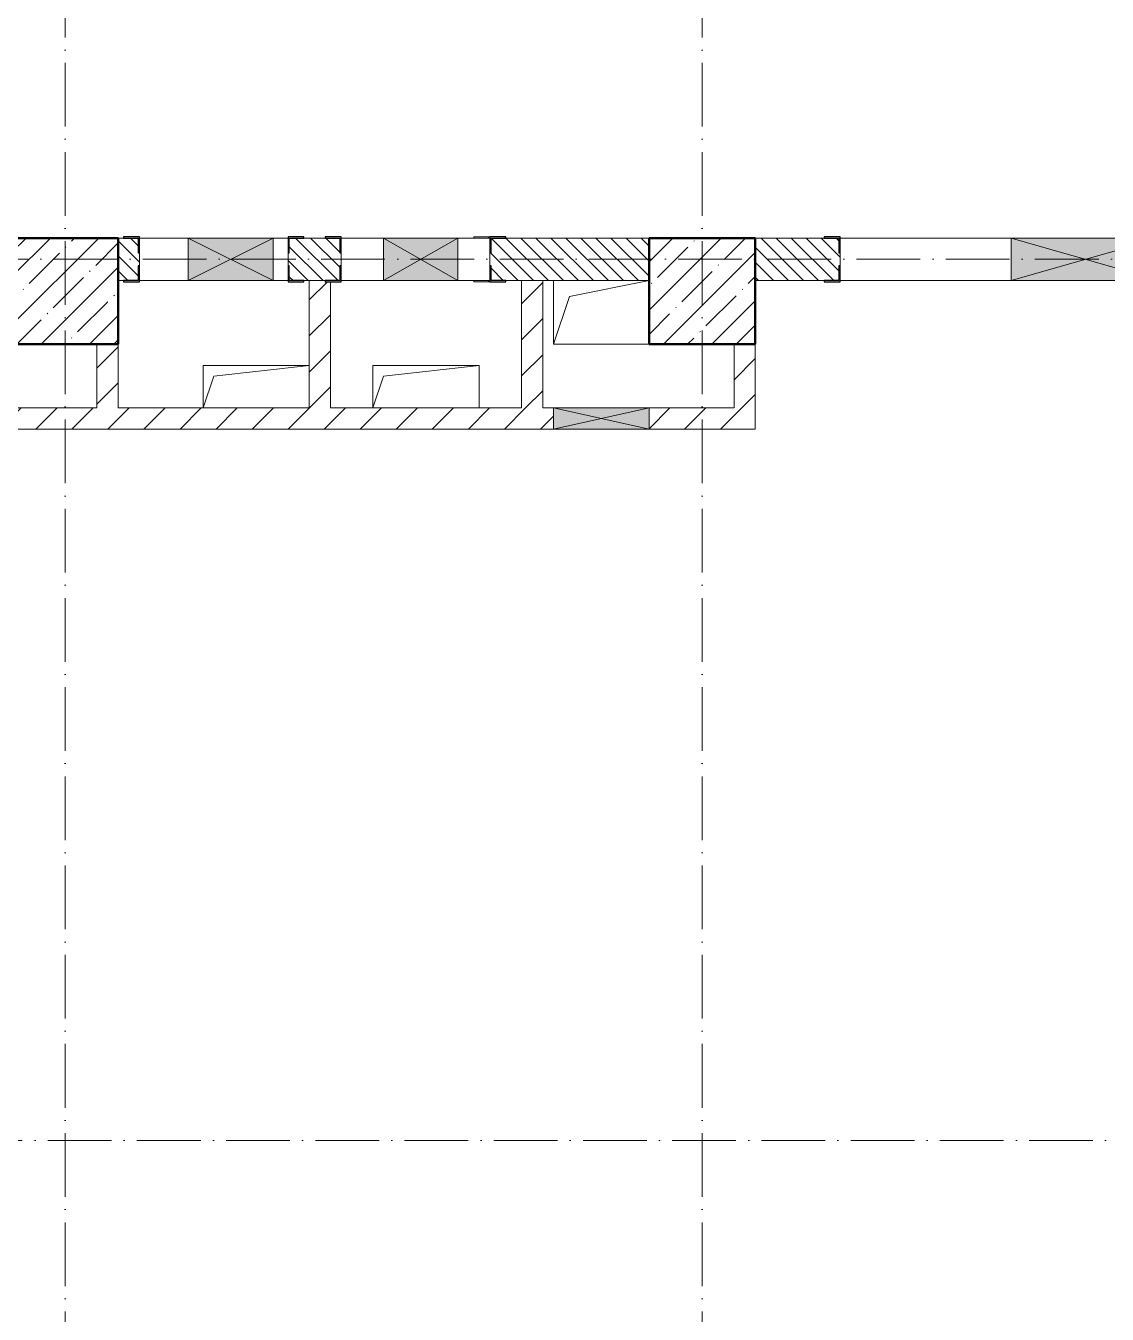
# Model space of a CAD drawing. Header units: millimetres. Extents: x -12989 to 629078, y -109036 to 555275.
# Drawn here: x 310536 to 315628, y -28751 to -22682 of the extents above; entities that cross this region are included whole.
import ezdxf

# ---------------------------------------------------------------- set-up
doc = ezdxf.new("R2010")
doc.units = ezdxf.units.MM
doc.linetypes.add('50_200_ШТРИХ_1Т_ш5_п1_п1_', pattern=[700, 500, -100, 0, -100])
for name, color, linetype, lineweight in [('4 -стяжа', 7, 'Continuous', 30), ('A-DETL-GENF-OTLN', 7, 'Continuous', 9), ('A-FLOR-____-OTLN', 7, 'Continuous', 9), ('A-GENM-____-MCUT', 7, 'Continuous', 25), ('A-GENM-____-OTLN', 7, 'Continuous', 9), ('A-GENM-____-OTLN-1', 7, 'Continuous', 25), ('A-GLAZ-____-OTLN', 7, 'Continuous', 9), ('A-WALL-____-MCUT', 7, 'Continuous', 13), ('A-WALL-____-PATT-1', 7, 'Continuous', 9), ('A-WALL-FNSH-MCUT-1', 7, 'Continuous', 9), ('I-WALL-____-OTLN', 7, 'Continuous', 9), ('S-COLS-____-MCUT', 7, 'Continuous', 50), ('S-COLS-____-OTLN', 7, 'Continuous', 9), ('S-GRID-____-OTLN-1', 7, '50_200_ШТРИХ_1Т_ш5_п1_п1_', 9)]:
    doc.layers.add(name, color=color, linetype=linetype, lineweight=lineweight)
doc.layers.get('4 -стяжа').off()
pattern_1 = [(45, (283770.71, -86863.46), (-84.85281, 84.85281), [])]
pattern_2 = [(135, (283770.707, -86863.456), (-35.35534, -35.35534), [])]

# ---------------------------------------------------------------- blocks, each defined once
blk = doc.blocks.new('BSC_Колонна _Прямоугольная - 500х500-V13-АР1_План отверстий 3 этажа в осях 1-64_Ю-ЯЯ')
at = {"layer": 'S-COLS-____-OTLN'}
h = blk.add_hatch(dxfattribs=at)
h.set_pattern_fill('FP_20', color=256, style=0, pattern_type=2)
h.set_pattern_definition([(45, (-26950, -62931.04), (-114.04925, 114.04925), []), (45, (-26835.95, -62931.04), (-114.04925, 114.04925), [201.613, -40.323, 3.353, -36.97])])
h.paths.add_polyline_path([(-250, -250), (250, -250), (250, 250), (-250, 250)], flags=0)
at = {"layer": 'S-COLS-____-MCUT'}
for p, q in [((250, 250), (-250, 250)), ((-250, 250), (-250, -250)), ((250, -250), (250, 250)), ((-250, -250), (250, -250))]:
    blk.add_line(p, q, dxfattribs=at)
blk = doc.blocks.new('BSC_Колонна _Прямоугольная - 500х500-V49-АР1_План отверстий 3 этажа в осях 1-64_Ю-ЯЯ')
at = {"layer": 'S-COLS-____-OTLN'}
h = blk.add_hatch(dxfattribs=at)
h.set_pattern_fill('FP_57', color=256, style=0, pattern_type=2)
h.set_pattern_definition([(45, (-29950, -62931.04), (-114.04925, 114.04925), []), (45, (-29835.95, -62931.04), (-114.04925, 114.04925), [201.613, -40.323, 3.353, -36.97])])
h.paths.add_polyline_path([(-250, -250), (250, -250), (250, 250), (-250, 250)], flags=0)
at = {"layer": 'S-COLS-____-MCUT'}
for p, q in [((250, 250), (-250, 250)), ((-250, 250), (-250, -250)), ((250, -250), (250, 250)), ((-250, -250), (250, -250))]:
    blk.add_line(p, q, dxfattribs=at)
blk = doc.blocks.new('Фахверк_СКБ_Уголок - 200_3960-28268576-АР1_План отверстий 3 этажа в осях 1-64_Ю-ЯЯ')
at = {"layer": 'A-GENM-____-MCUT'}
for p, q in [((200, 156), (125, 156)), ((125, 156), (125, 81)), ((131, 81), (131, 150)), ((131, 150), (200, 150)), ((200, 150), (200, 156)), ((125, 81), (131, 81)), ((131, 19), (125, 19)), ((125, 19), (125, -56)), ((131, -50), (131, 19)), ((125, -56), (200, -56)), ((200, -50), (131, -50)), ((200, -56), (200, -50))]:
    blk.add_line(p, q, dxfattribs=at)
blk = doc.blocks.new('Фахверк_СКБ_Уголок - 200_3960_зеркало-28268689-АР1_План отверстий 3 этажа в осях 1-64_Ю-ЯЯ')
at = {"layer": 'A-GENM-____-MCUT'}
for p, q in [((200, 156), (125, 156)), ((125, 156), (125, 81)), ((131, 81), (131, 150)), ((131, 150), (200, 150)), ((200, 150), (200, 156)), ((125, 81), (131, 81)), ((131, 19), (125, 19)), ((125, 19), (125, -56)), ((131, -50), (131, 19)), ((125, -56), (200, -56)), ((200, -50), (131, -50)), ((200, -56), (200, -50))]:
    blk.add_line(p, q, dxfattribs=at)
blk = doc.blocks.new('154_Стойка_СКБ_Уголок - СМ-2180_200-28268025-АР1_План отверстий 3 этажа в осях 1-64_Ю-ЯЯ')
at = {"layer": 'A-GENM-____-MCUT'}
for p, q in [((125, 156), (125, 81)), ((200, 156), (125, 156)), ((131, 81), (131, 150)), ((131, 150), (200, 150)), ((200, 150), (200, 156)), ((125, 81), (131, 81)), ((131, 19), (125, 19)), ((125, 19), (125, -56)), ((131, -50), (131, 19)), ((125, -56), (200, -56)), ((200, -50), (131, -50)), ((200, -56), (200, -50))]:
    blk.add_line(p, q, dxfattribs=at)
blk = doc.blocks.new('Стойка_Влож_Уголок_Опорный - Уголок-28213941-АР1_План отверстий 3 этажа в осях 1-64_Ю-ЯЯ')
at = {"layer": 'A-GENM-____-OTLN'}
for p, q in [((-212, -6), (-212, 0)), ((0, 0), (0, -6)), ((-212, -75), (-212, -6)), ((-212, -6), (-206, -6)), ((-6, -6), (0, -6)), ((0, -6), (0, -75)), ((-212, -75), (-206, -75)), ((-6, -75), (0, -75))]:
    blk.add_line(p, q, dxfattribs=at)
blk = doc.blocks.new('AR_Отверстие прямоугольное _в плите_ - AR_Отверстие прямоугольное _в плите_-30229432-АР1_План отверстий 3 этажа в осях 1-64_Ю-ЯЯ')
at = {"layer": 'A-GENM-____-OTLN'}
for p, q in [((250, 100), (-250, 100)), ((-250, 100), (-250, -100)), ((-200, 50), (250, 100)), ((-250, -100), (-200, 50))]:
    blk.add_line(p, q, dxfattribs=at)
blk = doc.blocks.new('AR_Отверстие прямоугольное _в плите_ - AR_Отверстие прямоугольное _в плите_-V165-АР1_План отверстий 3 этажа в осях 1-64_Ю-ЯЯ')
at = {"layer": 'A-GENM-____-OTLN'}
for p, q in [((250, 100), (-250, 100)), ((-250, 100), (-250, -100)), ((-200, 50), (250, 100)), ((250, -100), (250, 100)), ((-250, -100), (-200, 50))]:
    blk.add_line(p, q, dxfattribs=at)
blk = doc.blocks.new('AR_Отверстие прямоугольное _в плите_ - AR_Отверстие прямоугольное _в плите_-30552670-АР1_План отверстий 3 этажа в осях 1-64_Ю-ЯЯ')
at = {"layer": 'A-GENM-____-OTLN'}
for p, q in [((-225, 150), (-225, -150)), ((-150, 75), (224.8, 150)), ((-225, -150), (-150, 75)), ((-225, -150), (224.8, -150))]:
    blk.add_line(p, q, dxfattribs=at)
blk = doc.blocks.new('AR_Отверстие прямоугольное _в стене_ - AR_Отверстие прямоугольное _в стене__ЭОМ-36421602-АР1_План отверстий 3 этажа в осях 1-64_Ю-ЯЯ')
at = {"layer": 'A-GLAZ-____-OTLN'}
blk.add_hatch(color=256, dxfattribs=at).paths.add_polyline_path([(200, -100), (200, 100), (-200, 100), (-200, -100)], flags=0)
at = {"layer": 'A-DETL-GENF-OTLN'}
for p, q in [((-200, -100), (-200, 100)), ((-200, 100), (200, 100)), ((200, 100), (-200, -100)), ((-200, 100), (200, -100)), ((200, 100), (-200, 100)), ((-200, 100), (-200, -100)), ((200, 100), (200, -100)), ((200, -100), (200, 100)), ((200, -100), (-200, -100)), ((-200, -100), (200, -100))]:
    blk.add_line(p, q, dxfattribs=at)
blk = doc.blocks.new('AR_Отверстие прямоугольное _в стене_ - AR_Отверстие прямоугольное _в стене__ЭОМ-36921298-АР1_План отверстий 3 этажа в осях 1-64_Ю-ЯЯ')
at = {"layer": 'A-GLAZ-____-OTLN'}
blk.add_hatch(color=256, dxfattribs=at).paths.add_polyline_path([(175, -100), (175, 100), (-175, 100), (-175, -100)], flags=0)
at = {"layer": 'A-DETL-GENF-OTLN'}
for p, q in [((-175, -100), (-175, 100)), ((-175, 100), (175, 100)), ((175, 100), (-175, -100)), ((-175, 100), (175, -100)), ((175, 100), (-175, 100)), ((-175, 100), (-175, -100)), ((175, 100), (175, -100)), ((175, -100), (175, 100)), ((175, -100), (-175, -100)), ((-175, -100), (175, -100))]:
    blk.add_line(p, q, dxfattribs=at)
blk = doc.blocks.new('AR_Отверстие прямоугольное _в стене_ - AR_Отверстие прямоугольное _в стене__ОВ-36917871-АР1_План отверстий 3 этажа в осях 1-64_Ю-ЯЯ')
at = {"layer": 'A-GLAZ-____-OTLN'}
blk.add_hatch(color=256, dxfattribs=at).paths.add_polyline_path([(350, -100), (350, 100), (-350, 100), (-350, -100)], flags=0)
at = {"layer": 'A-DETL-GENF-OTLN'}
for p, q in [((-350, -100), (-350, 100)), ((-350, 100), (350, 100)), ((350, 100), (-350, -100)), ((-350, 100), (350, -100)), ((350, 100), (-350, 100)), ((-350, 100), (-350, -100)), ((350, 100), (350, -100)), ((350, -100), (350, 100)), ((350, -100), (-350, -100)), ((-350, -100), (350, -100))]:
    blk.add_line(p, q, dxfattribs=at)
blk = doc.blocks.new('AR_Отверстие прямоугольное _в стене__БезПР - AR_Отверстие прямоугольное _в стене__БезПР-36898991-АР1_План отверстий 3 этажа в осях 1-64_Ю-ЯЯ')
at = {"layer": 'A-GLAZ-____-OTLN'}
blk.add_hatch(color=256, dxfattribs=at).paths.add_polyline_path([(-225, 50), (-225, -50), (225, -50), (225, 50)], flags=0)
at = {"layer": 'A-DETL-GENF-OTLN'}
for p, q in [((-225, -50), (-225, 50)), ((-225, 50), (225, 50)), ((225, 50), (-225, -50)), ((-225, 50), (225, -50)), ((225, 50), (-225, 50)), ((-225, 50), (-225, -50)), ((225, 50), (225, -50)), ((225, -50), (225, 50)), ((225, -50), (-225, -50)), ((-225, -50), (225, -50))]:
    blk.add_line(p, q, dxfattribs=at)
at = {"layer": 'A-GLAZ-____-OTLN'}
blk.add_line((225, 50), (-225, 50), dxfattribs=at)
blk = doc.blocks.new('3эт')
at = {"layer": 'S-GRID-____-OTLN-1', "color": 251, "ltscale": 0.6, "true_color": 0x636466}
for p, q in [((310720.7, 4029.4), (310720.7, -33971.9)), ((313720.7, 4029.4), (313720.7, -33971.9)), ((387845.1, -23782.4), (279101.9, -23782.4)), ((359250.7, -27932.4), (279101.9, -27932.4))]:
    blk.add_line(p, q, dxfattribs=at)

msp = doc.modelspace()

# ---------------------------------------------------------------- hatches: boundary and pattern name
at = {"layer": 'A-WALL-____-PATT-1'}
h = msp.add_hatch(dxfattribs=at)
h.set_pattern_fill('FP_9', color=256, style=0, pattern_type=2)
h.set_pattern_definition(pattern_2)
h.paths.add_polyline_path([(312970.7074, -23882.4142), (313470.7074, -23882.4142), (313470.7074, -23682.4142), (312726.7074, -23682.4142), (312726.7074, -23751.4142), (312720.7074, -23751.4142), (312720.7074, -23813.4142), (312726.7074, -23813.4142), (312726.7074, -23882.4142), (312870.7074, -23882.4142)], flags=0)
h.paths.add_polyline_path([(311776.7074, -23882.4142), (312014.7074, -23882.4142), (312014.7074, -23813.4142), (312020.7074, -23813.4142), (312020.7074, -23751.4142), (312014.7074, -23751.4142), (312014.7074, -23682.4142), (311776.7074, -23682.4142), (311776.7074, -23751.4142), (311770.7074, -23751.4142), (311770.7074, -23813.4142), (311776.7074, -23813.4142)], flags=0)
h.paths.add_polyline_path([(310970.7074, -23882.4142), (311064.7074, -23882.4142), (311064.7074, -23813.4142), (311070.7074, -23813.4142), (311070.7074, -23751.4142), (311064.7074, -23751.4142), (311064.7074, -23682.4142), (310970.7074, -23682.4142), (310970.7074, -23776.4142)], flags=0)
h = msp.add_hatch(dxfattribs=at)
h.set_pattern_fill('FP_9', color=256, style=0, pattern_type=2)
h.set_pattern_definition(pattern_2)
h.paths.add_polyline_path([(319470.7074, -23882.4142), (319470.7074, -23682.4142), (317220.7074, -23682.4142), (317220.7074, -23882.4142), (319105.9672, -23882.4142)], flags=0)
h.paths.add_polyline_path([(316076.7074, -23882.4142), (316520.7074, -23882.4142), (316520.7074, -23682.4142), (316076.7074, -23682.4142), (316076.7074, -23751.4142), (316070.7074, -23751.4142), (316070.7074, -23813.4142), (316076.7074, -23813.4142), (316076.7074, -23842.4142)], flags=0)
h.paths.add_polyline_path([(314295.7074, -23882.4142), (314364.7074, -23882.4142), (314364.7074, -23813.4142), (314370.7074, -23813.4142), (314370.7074, -23751.4142), (314364.7074, -23751.4142), (314364.7074, -23682.4142), (313970.7074, -23682.4142), (313970.7074, -23882.4142)], flags=0)
h = msp.add_hatch(dxfattribs=at)
h.set_pattern_fill('FP_7', color=256, style=0, pattern_type=2)
h.set_pattern_definition(pattern_1)
h.paths.add_polyline_path([(311970.7074, -24482.4142), (311970.7074, -23888.4142), (311945.7074, -23888.4142), (311945.7074, -23882.4142), (311870.7074, -23882.4142), (311870.7074, -24482.4142), (311945.7074, -24482.4142)], flags=0)
h = msp.add_hatch(dxfattribs=at)
h.set_pattern_fill('FP_7', color=256, style=0, pattern_type=2)
h.set_pattern_definition(pattern_1)
h.paths.add_polyline_path([(312970.7074, -24482.4142), (312970.7074, -23882.4142), (312870.7074, -23882.4142), (312870.7074, -24482.4142)], flags=0)
h = msp.add_hatch(dxfattribs=at)
h.set_pattern_fill('FP_7', color=256, style=0, pattern_type=2)
h.set_pattern_definition(pattern_1)
h.paths.add_polyline_path([(310970.7074, -24482.4142), (310970.7074, -24182.4142), (310870.7074, -24182.4142), (310870.7074, -24482.4142)], flags=0)
h = msp.add_hatch(dxfattribs=at)
h.set_pattern_fill('FP_7', color=256, style=0, pattern_type=2)
h.set_pattern_definition(pattern_1)
h.paths.add_polyline_path([(313970.7074, -24482.4142), (313970.7074, -24182.4142), (313870.7074, -24182.4142), (313870.7074, -24482.4142)], flags=0)
h = msp.add_hatch(dxfattribs=at)
h.set_pattern_fill('FP_7', color=256, style=0, pattern_type=2)
h.set_pattern_definition(pattern_1)
h.paths.add_polyline_path([(313970.7074, -24582.4142), (313970.7074, -24482.4142), (313470.7074, -24482.4142), (313470.7074, -24582.4142), (313803.5744, -24582.4142)], flags=0)
h.paths.add_polyline_path([(313020.7074, -24582.4142), (313020.7074, -24482.4142), (308650.7074, -24482.4142), (308650.7074, -24582.4142), (312036.1101, -24582.4142)], flags=0)

# ---------------------------------------------------------------- linework, layer by layer
at = {"layer": 'A-FLOR-____-OTLN'}
for p, q in [((313020.9157, -24182.4142), (313020.9157, -23882.4142)), ((313470.7074, -24182.4142), (313020.9157, -24182.4142)), ((311370.7074, -24282.4142), (311870.7074, -24282.4142)), ((311370.7074, -24482.4142), (311370.7074, -24282.4142)), ((312170.7074, -24282.4142), (312670.7074, -24282.4142)), ((312170.7074, -24482.4142), (312170.7074, -24282.4142)), ((312670.7074, -24282.4142), (312670.7074, -24482.4142))]:
    msp.add_line(p, q, dxfattribs=at)
at = {"layer": 'A-WALL-____-MCUT'}
for p, q in [((310995.7074, -23682.4142), (310970.7074, -23682.4142)), ((311945.7074, -23682.4142), (311845.7074, -23682.4142)), ((313470.7074, -23682.4142), (312795.7074, -23682.4142)), ((314295.7074, -23682.4142), (313970.7074, -23682.4142)), ((311070.7074, -23813.4142), (311070.7074, -23751.4142)), ((311770.7074, -23751.4142), (311770.7074, -23813.4142)), ((312020.7074, -23813.4142), (312020.7074, -23751.4142)), ((312720.7074, -23751.4142), (312720.7074, -23813.4142)), ((314370.7074, -23813.4142), (314370.7074, -23751.4142)), ((310970.7074, -23882.4142), (310995.7074, -23882.4142)), ((311945.7074, -23882.4142), (311845.7074, -23882.4142)), ((312795.7074, -23882.4142), (313470.7074, -23882.4142)), ((313970.7074, -23882.4142), (314295.7074, -23882.4142))]:
    msp.add_line(p, q, dxfattribs=at)
at = {"layer": 'A-WALL-FNSH-MCUT-1'}
for p, q in [((311870.7074, -23882.4142), (311870.7074, -24482.4142)), ((311970.7074, -24482.4142), (311970.7074, -23888.4142)), ((312870.7074, -23882.4142), (312870.7074, -24482.4142)), ((312970.7074, -24482.4142), (312970.7074, -23882.4142)), ((310870.7074, -24182.4142), (310870.7074, -24482.4142)), ((310970.7074, -24482.4142), (310970.7074, -24182.4142)), ((313870.7074, -24182.4142), (313870.7074, -24482.4142)), ((313970.7074, -24582.4142), (313970.7074, -24182.4142)), ((310870.7074, -24482.4142), (309620.7074, -24482.4142)), ((311870.7074, -24482.4142), (310970.7074, -24482.4142)), ((312870.7074, -24482.4142), (311970.7074, -24482.4142)), ((313020.7074, -24482.4142), (312970.7074, -24482.4142)), ((313870.7074, -24482.4142), (313470.7074, -24482.4142)), ((308400.7074, -24582.4142), (313020.7074, -24582.4142)), ((313470.7074, -24582.4142), (313970.7074, -24582.4142))]:
    msp.add_line(p, q, dxfattribs=at)
at = {"layer": 'I-WALL-____-OTLN'}
for p, q in [((311070.7074, -23682.4142), (311300.7074, -23682.4142)), ((311700.7074, -23682.4142), (311770.7074, -23682.4142)), ((312020.7074, -23682.4142), (312220.7074, -23682.4142)), ((312570.7074, -23682.4142), (312720.7074, -23682.4142)), ((314370.7074, -23682.4142), (315175.7074, -23682.4142)), ((311300.7074, -23882.4142), (311070.7074, -23882.4142)), ((311770.7074, -23882.4142), (311700.7074, -23882.4142)), ((312220.7074, -23882.4142), (312020.7074, -23882.4142)), ((312720.7074, -23882.4142), (312570.7074, -23882.4142)), ((315175.7074, -23882.4142), (314370.7074, -23882.4142))]:
    msp.add_line(p, q, dxfattribs=at)

# ---------------------------------------------------------------- block references
at = {"layer": '4 -стяжа'}
msp.add_blockref('3эт', (0, 0), dxfattribs=at)
at = {"layer": 'A-GENM-____-OTLN', "rotation": 269.9999999999995}
msp.add_blockref('Стойка_Влож_Уголок_Опорный - Уголок-28213941-АР1_План отверстий 3 этажа в осях 1-64_Ю-ЯЯ', (312720.7074, -23888.4142), dxfattribs=at)
at = {"layer": 'A-GENM-____-OTLN'}
for name, p in [('AR_Отверстие прямоугольное _в плите_ - AR_Отверстие прямоугольное _в плите_-30552670-АР1_План отверстий 3 этажа в осях 1-64_Ю-ЯЯ', (313245.9157, -24032.4142)), ('AR_Отверстие прямоугольное _в плите_ - AR_Отверстие прямоугольное _в плите_-30229432-АР1_План отверстий 3 этажа в осях 1-64_Ю-ЯЯ', (311620.7074, -24382.4142)), ('AR_Отверстие прямоугольное _в плите_ - AR_Отверстие прямоугольное _в плите_-V165-АР1_План отверстий 3 этажа в осях 1-64_Ю-ЯЯ', (312420.7074, -24382.4142))]:
    msp.add_blockref(name, p, dxfattribs=at)
at = {"layer": 'A-GENM-____-OTLN-1', "rotation": 180}
for name, p in [('Фахверк_СКБ_Уголок - 200_3960_зеркало-28268689-АР1_План отверстий 3 этажа в осях 1-64_Ю-ЯЯ', (311195.7074, -23732.4142)), ('Фахверк_СКБ_Уголок - 200_3960_зеркало-28268689-АР1_План отверстий 3 этажа в осях 1-64_Ю-ЯЯ', (312145.7074, -23732.4142)), ('Фахверк_СКБ_Уголок - 200_3960-28268576-АР1_План отверстий 3 этажа в осях 1-64_Ю-ЯЯ', (314495.7074, -23732.4142))]:
    msp.add_blockref(name, p, dxfattribs=at)
at = {"layer": 'A-GENM-____-OTLN-1'}
for name, p in [('Фахверк_СКБ_Уголок - 200_3960-28268576-АР1_План отверстий 3 этажа в осях 1-64_Ю-ЯЯ', (311645.7074, -23832.4142)), ('154_Стойка_СКБ_Уголок - СМ-2180_200-28268025-АР1_План отверстий 3 этажа в осях 1-64_Ю-ЯЯ', (312595.7074, -23832.4142))]:
    msp.add_blockref(name, p, dxfattribs=at)
at = {"layer": 'A-GLAZ-____-OTLN'}
for name, p in [('AR_Отверстие прямоугольное _в стене_ - AR_Отверстие прямоугольное _в стене__ЭОМ-36421602-АР1_План отверстий 3 этажа в осях 1-64_Ю-ЯЯ', (311500.7074, -23782.4142)), ('AR_Отверстие прямоугольное _в стене_ - AR_Отверстие прямоугольное _в стене__ЭОМ-36921298-АР1_План отверстий 3 этажа в осях 1-64_Ю-ЯЯ', (312395.7074, -23782.4142)), ('AR_Отверстие прямоугольное _в стене_ - AR_Отверстие прямоугольное _в стене__ОВ-36917871-АР1_План отверстий 3 этажа в осях 1-64_Ю-ЯЯ', (315525.7074, -23782.4142))]:
    msp.add_blockref(name, p, dxfattribs=at)
at = {"layer": 'A-GLAZ-____-OTLN', "rotation": 180}
msp.add_blockref('AR_Отверстие прямоугольное _в стене__БезПР - AR_Отверстие прямоугольное _в стене__БезПР-36898991-АР1_План отверстий 3 этажа в осях 1-64_Ю-ЯЯ', (313245.7074, -24532.4142), dxfattribs=at)
at = {"layer": 'S-COLS-____-OTLN'}
for name, p in [('BSC_Колонна _Прямоугольная - 500х500-V13-АР1_План отверстий 3 этажа в осях 1-64_Ю-ЯЯ', (310720.7074, -23932.4142)), ('BSC_Колонна _Прямоугольная - 500х500-V49-АР1_План отверстий 3 этажа в осях 1-64_Ю-ЯЯ', (313720.7074, -23932.4142))]:
    msp.add_blockref(name, p, dxfattribs=at)

doc.saveas('drawing.dxf')
